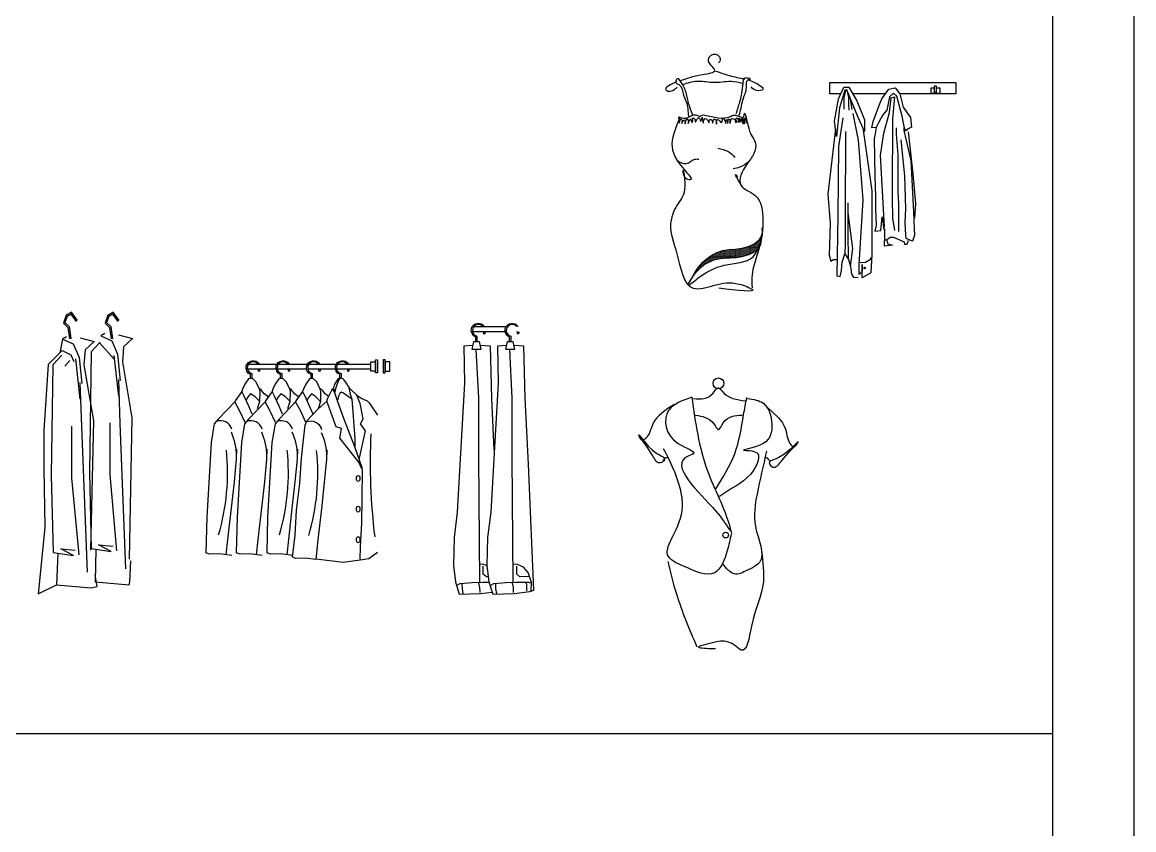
# Model space of a CAD drawing. Header units: inches. Extents: x 8.4 to 50.9, y 14.4 to 39.2.
# Drawn here: x 24.753 to 29.372, y 17.814 to 21.17 of the extents above; entities that cross this region are included whole.
import ezdxf

# ---------------------------------------------------------------- set-up
doc = ezdxf.new("R2010")
doc.units = ezdxf.units.IN
doc.header["$MEASUREMENT"] = 0
for name, color, linetype in [('02', 2, 'Continuous'), ('1', 1, 'Continuous'), ('8', 8, 'Continuous'), ('kadrbm', 4, 'Continuous')]:
    doc.layers.add(name, color=color, linetype=linetype)

# ---------------------------------------------------------------- blocks, each defined once
blk = doc.blocks.new('kadrbm')
at = {"layer": 'kadrbm', "color": 4}
blk.add_lwpolyline([(0, 0), (0, 24.7972), (21, 24.7972), (21, 0), (0, 0)], close=True, dxfattribs=at)
blk.add_lwpolyline([(20.6631, 0.3257), (20.6631, 24.4603), (0.3369, 24.4603), (0.3369, 0.3257), (20.6631, 0.3257)], dxfattribs=at)

msp = doc.modelspace()

# ---------------------------------------------------------------- hatches: boundary and pattern name
at = {"layer": '8'}
h = msp.add_hatch(dxfattribs=at)
h.set_pattern_fill('DOTS', color=256, scale=0.06435, style=0)
h.set_pattern_definition([(0, (-98.7940494, 109.3496776), (0.0020109375, 0.004021875), [0, -0.004021875])])
edge = h.paths.add_edge_path()
edge.add_spline(control_points=[(27.5278, 20.0934), (27.5399, 20.1133), (27.5675, 20.155), (27.6502, 20.1979), (27.7308, 20.1841), (27.8026, 20.2162), (27.8159, 20.2344)], knot_values=[6.436761, 6.436761, 6.436761, 6.436761, 38.68402, 76.014627, 126.764041, 159.359909, 159.359909, 159.359909, 159.359909], degree=3, periodic=0)
edge.add_spline(control_points=[(27.8159, 20.2344), (27.8186, 20.2442), (27.8211, 20.254), (27.8231, 20.2638)], knot_values=[411.658395, 411.658395, 411.658395, 411.658395, 425.796232, 425.796232, 425.796232, 425.796232], degree=3, periodic=0)
edge.add_spline(control_points=[(27.8231, 20.2638), (27.8246, 20.271), (27.8262, 20.2795), (27.8274, 20.2881), (27.8276, 20.2896)], knot_values=[399.346451, 399.346451, 399.346451, 399.346451, 409.582957, 411.658395, 411.658395, 411.658395, 411.658395], degree=3, periodic=0)
edge.add_spline(control_points=[(27.8276, 20.2896), (27.8212, 20.2551), (27.7449, 20.2226), (27.6516, 20.2282), (27.5714, 20.1731), (27.5404, 20.1175), (27.5278, 20.0934)], knot_values=[5.256468, 5.256468, 5.256468, 5.256468, 56.752975, 89.97816, 141.108605, 179.086745, 179.086745, 179.086745, 179.086745], degree=3, periodic=0)
h = msp.add_hatch(dxfattribs=at)
h.set_pattern_fill('DOTS', color=256, scale=2.145, style=0)
h.set_pattern_definition([(0, (-98.79405, 109.34968), (0.06703125, 0.1340625), [0, -0.1340625])])
edge = h.paths.add_edge_path()
edge.add_spline(control_points=[(27.8276, 20.2896), (27.8212, 20.2551), (27.7449, 20.2226), (27.6516, 20.2282), (27.5714, 20.1731), (27.5404, 20.1175), (27.5278, 20.0934)], knot_values=[5.256468, 5.256468, 5.256468, 5.256468, 56.752975, 89.97816, 141.108605, 179.086745, 179.086745, 179.086745, 179.086745], degree=3, periodic=0)
edge.add_spline(control_points=[(27.5278, 20.0934), (27.5399, 20.1133), (27.5675, 20.155), (27.6502, 20.1979), (27.7308, 20.1841), (27.8026, 20.2162), (27.8159, 20.2344)], knot_values=[6.436761, 6.436761, 6.436761, 6.436761, 38.68402, 76.014627, 126.764041, 159.359909, 159.359909, 159.359909, 159.359909], degree=3, periodic=0)
edge.add_spline(control_points=[(27.8159, 20.2344), (27.8186, 20.2442), (27.8211, 20.254), (27.8231, 20.2638)], knot_values=[411.658395, 411.658395, 411.658395, 411.658395, 425.796232, 425.796232, 425.796232, 425.796232], degree=3, periodic=0)
edge.add_spline(control_points=[(27.8231, 20.2638), (27.8246, 20.271), (27.8262, 20.2795), (27.8274, 20.2881), (27.8276, 20.2896)], knot_values=[399.346451, 399.346451, 399.346451, 399.346451, 409.582957, 411.658395, 411.658395, 411.658395, 411.658395], degree=3, periodic=0)

# ---------------------------------------------------------------- linework, layer by layer
at = {"layer": '02'}
for p, q in [((28.1446, 20.8517), (28.1674, 20.9)), ((28.171, 20.8874), (28.1486, 20.8134)), ((28.1674, 20.9), (28.1873, 20.9)), ((28.1753, 20.8883), (28.1676, 20.8555)), ((28.1796, 20.8891), (28.171, 20.8874)), ((28.1796, 20.8891), (28.1859, 20.8563)), ((28.2242, 20.7807), (28.1796, 20.8891)), ((28.1873, 20.9), (28.2214, 20.8432)), ((28.3246, 20.852), (28.3541, 20.8913)), ((28.3541, 20.8913), (28.3796, 20.8972)), ((28.3796, 20.8972), (28.3993, 20.8726)), ((28.3796, 20.8972), (28.3796, 20.8972)), ((28.1276, 20.758), (28.1446, 20.8517)), ((28.1676, 20.8555), (28.1668, 20.8078)), ((28.1859, 20.8563), (28.1859, 20.8298)), ((28.1919, 20.8592), (28.1999, 20.8071)), ((28.2214, 20.8432), (28.2527, 20.7636)), ((28.3148, 20.8284), (28.3246, 20.852)), ((28.3561, 20.8599), (28.3462, 20.8049)), ((28.3737, 20.8756), (28.3561, 20.8599)), ((28.3561, 20.795), (28.3639, 20.8559)), ((28.3639, 20.8559), (28.3777, 20.8599)), ((28.3777, 20.8599), (28.3698, 20.7675)), ((28.3875, 20.8618), (28.3737, 20.8756)), ((28.4091, 20.7793), (28.3875, 20.8618)), ((28.3993, 20.8726), (28.4131, 20.8166)), ((28.1486, 20.8134), (28.1365, 20.6946)), ((28.1859, 20.8298), (28.1874, 20.8042)), ((28.2278, 20.6791), (28.2054, 20.791)), ((28.2892, 20.7577), (28.3148, 20.8284)), ((28.3462, 20.8049), (28.3285, 20.7852)), ((28.3325, 20.7086), (28.3561, 20.795)), ((28.4131, 20.8166), (28.4445, 20.7734)), ((28.1365, 20.6946), (28.1276, 20.758)), ((28.1624, 20.772), (28.1451, 20.6533)), ((28.2527, 20.7153), (28.2242, 20.7807)), ((28.2527, 20.7636), (28.2527, 20.7153)), ((28.2833, 20.7302), (28.2892, 20.7577)), ((28.3128, 20.7538), (28.301, 20.7322)), ((28.3285, 20.7852), (28.3128, 20.7538)), ((28.3698, 20.7675), (28.3678, 20.4709)), ((28.417, 20.7361), (28.4091, 20.7793)), ((28.4445, 20.7734), (28.4484, 20.7341)), ((28.132, 20.7263), (28.1003, 20.4553)), ((28.1744, 20.7152), (28.1727, 20.3554)), ((28.2456, 20.7315), (28.2829, 20.4691)), ((28.301, 20.7322), (28.2833, 20.7302)), ((28.2951, 20.6988), (28.2931, 20.687)), ((28.301, 20.7322), (28.2951, 20.6988)), ((28.3187, 20.6163), (28.3325, 20.7086)), ((28.3855, 20.7027), (28.3855, 20.7302)), ((28.3934, 20.6202), (28.3855, 20.7027)), ((28.4229, 20.7165), (28.417, 20.7361)), ((28.417, 20.7204), (28.417, 20.7322)), ((28.4465, 20.5947), (28.417, 20.7204)), ((28.4347, 20.7263), (28.4229, 20.7165)), ((28.4484, 20.7341), (28.4347, 20.7263)), ((28.4347, 20.7145), (28.4543, 20.5397)), ((28.1451, 20.6533), (28.1417, 20.3675)), ((28.2468, 20.4312), (28.2278, 20.6791)), ((28.2931, 20.687), (28.2951, 20.5299)), ((28.4032, 20.6811), (28.419, 20.5318)), ((28.3364, 20.3197), (28.3187, 20.6163)), ((28.3934, 20.5279), (28.3934, 20.6202)), ((28.4583, 20.3825), (28.4465, 20.5947)), ((28.2951, 20.5299), (28.299, 20.4454)), ((28.3934, 20.469), (28.3934, 20.5279)), ((28.419, 20.5318), (28.4229, 20.3943)), ((28.4543, 20.5397), (28.4642, 20.4159)), ((28.2829, 20.4691), (28.2829, 20.2039)), ((28.3678, 20.4709), (28.3678, 20.4356)), ((28.3954, 20.414), (28.3934, 20.469)), ((28.1003, 20.4553), (28.1107, 20.3331)), ((28.1847, 20.3778), (28.1847, 20.4191)), ((28.1847, 20.2952), (28.1847, 20.4191)), ((28.2313, 20.1609), (28.2468, 20.4312)), ((28.299, 20.4454), (28.299, 20.3923)), ((28.3678, 20.4356), (28.3698, 20.355)), ((28.4642, 20.4159), (28.4602, 20.355)), ((28.2037, 20.2298), (28.1847, 20.3778)), ((28.299, 20.3923), (28.301, 20.3256)), ((28.3954, 20.3), (28.3954, 20.414)), ((28.4229, 20.3943), (28.4209, 20.3373)), ((28.4602, 20.3098), (28.4583, 20.3825)), ((28.1107, 20.3331), (28.1055, 20.2022)), ((28.1417, 20.3675), (28.1382, 20.1161)), ((28.1727, 20.3554), (28.1727, 20.247)), ((28.301, 20.3256), (28.2951, 20.302)), ((28.3207, 20.3039), (28.3266, 20.3609)), ((28.3266, 20.3609), (28.3325, 20.3079)), ((28.3698, 20.355), (28.3777, 20.3039)), ((28.4209, 20.3373), (28.4229, 20.2843)), ((28.1865, 20.1833), (28.1847, 20.2952)), ((28.2951, 20.302), (28.3207, 20.3039)), ((28.3325, 20.3079), (28.3364, 20.3197)), ((28.3364, 20.3118), (28.3364, 20.2627)), ((28.4229, 20.2843), (28.4248, 20.2725)), ((28.4543, 20.2607), (28.4622, 20.2863)), ((28.4622, 20.2863), (28.4602, 20.3098)), ((28.1727, 20.247), (28.171, 20.2074)), ((28.3364, 20.2627), (28.3521, 20.2706)), ((28.3364, 20.2391), (28.3364, 20.2627)), ((28.3698, 20.2431), (28.3364, 20.2391)), ((28.3443, 20.2666), (28.3502, 20.2489)), ((28.3502, 20.2489), (28.3698, 20.2431)), ((28.3521, 20.2706), (28.36, 20.2764)), ((28.36, 20.2764), (28.3737, 20.2764)), ((28.3737, 20.2764), (28.417, 20.2568)), ((28.417, 20.2568), (28.419, 20.247)), ((28.419, 20.247), (28.4288, 20.247)), ((28.4248, 20.2725), (28.4465, 20.2627)), ((28.4288, 20.247), (28.4347, 20.2568)), ((28.4347, 20.2568), (28.4347, 20.2627)), ((28.4465, 20.2627), (28.4543, 20.2607)), ((28.1055, 20.2022), (28.1124, 20.1764)), ((28.1606, 20.173), (28.171, 20.2074)), ((28.171, 20.2074), (28.1865, 20.1833)), ((28.1951, 20.154), (28.2037, 20.2298)), ((28.257, 20.1724), (28.2776, 20.1857)), ((28.2776, 20.1857), (28.2824, 20.192)), ((28.2829, 20.2039), (28.2795, 20.1282)), ((28.1124, 20.1764), (28.1245, 20.1833)), ((28.1245, 20.1833), (28.1392, 20.1831)), ((28.1392, 20.1831), (28.139, 20.173)), ((28.1572, 20.1385), (28.1606, 20.173)), ((28.1865, 20.1833), (28.1951, 20.154)), ((28.1951, 20.154), (28.1985, 20.123)), ((28.2313, 20.1213), (28.2313, 20.1609)), ((28.2353, 20.1709), (28.257, 20.1724)), ((28.2433, 20.1626), (28.2433, 20.1351)), ((28.2433, 20.1075), (28.2433, 20.1626)), ((28.1382, 20.1161), (28.152, 20.1127)), ((28.152, 20.1127), (28.1572, 20.1385)), ((28.1985, 20.123), (28.2071, 20.111)), ((28.2071, 20.111), (28.2261, 20.1093)), ((28.2433, 20.1351), (28.2313, 20.1213)), ((28.2795, 20.1282), (28.2433, 20.1075)), ((24.9572, 19.9649), (24.9354, 19.952)), ((24.9558, 19.9568), (24.9396, 19.9473)), ((24.9777, 19.9255), (24.9558, 19.9568)), ((24.9819, 19.9296), (24.9572, 19.9649)), ((25.1305, 19.9649), (25.1086, 19.952)), ((25.129, 19.9568), (25.1129, 19.9473)), ((25.1509, 19.9255), (25.129, 19.9568)), ((25.1552, 19.9296), (25.1305, 19.9649)), ((24.9354, 19.952), (24.9237, 19.9194)), ((24.9237, 19.9194), (24.9426, 19.9015)), ((24.9396, 19.9473), (24.9304, 19.9214)), ((24.9304, 19.9214), (24.9477, 19.905)), ((25.1086, 19.952), (25.097, 19.9194)), ((25.097, 19.9194), (25.1159, 19.9015)), ((25.1129, 19.9473), (25.1036, 19.9214)), ((25.1036, 19.9214), (25.1209, 19.905)), ((24.9362, 19.8628), (24.92, 19.8533)), ((24.9426, 19.9015), (24.9492, 19.8536)), ((24.9477, 19.905), (24.9546, 19.8546)), ((25.0957, 19.876), (25.0796, 19.8664)), ((25.0796, 19.8664), (25.1246, 19.846)), ((25.1159, 19.9015), (25.1224, 19.8536)), ((25.1209, 19.905), (25.1279, 19.8546)), ((25.1531, 19.8711), (25.211, 19.8555)), ((24.92, 19.8533), (24.9088, 19.7964)), ((24.92, 19.8533), (24.965, 19.8329)), ((24.965, 19.8329), (24.9892, 19.777)), ((24.9935, 19.8579), (25.0514, 19.8424)), ((25.0514, 19.8424), (25.0146, 19.8082)), ((25.0767, 19.84), (25.0399, 19.7996)), ((25.0745, 19.8376), (25.1355, 19.7695)), ((25.1246, 19.846), (25.1488, 19.7902)), ((25.1741, 19.8214), (25.1689, 19.7592)), ((25.211, 19.8555), (25.1741, 19.8214)), ((24.9181, 19.8058), (24.86, 19.7472)), ((24.9172, 19.7867), (24.8803, 19.7463)), ((24.9181, 19.8058), (24.9546, 19.7878)), ((24.9546, 19.7878), (24.9666, 19.7593)), ((24.9742, 19.7716), (24.9927, 19.6027)), ((24.9892, 19.777), (25.0008, 19.6681)), ((25.0146, 19.8082), (25.0093, 19.7461)), ((25.0399, 19.7996), (25.032, 19.2992)), ((25.1338, 19.7847), (25.1523, 19.6158)), ((25.1488, 19.7902), (25.1603, 19.6812)), ((24.86, 19.7472), (24.843, 19.4745)), ((24.8803, 19.7463), (24.8724, 19.2861)), ((24.9506, 19.7641), (24.9305, 19.7404)), ((25.0093, 19.7461), (25.0488, 19.513)), ((25.1689, 19.7592), (25.2083, 19.5261)), ((25.1523, 19.6853), (25.158, 19.5028)), ((24.9927, 19.6722), (24.9985, 19.4897)), ((25.0488, 19.513), (25.037, 18.976)), ((25.1189, 19.2899), (25.1189, 19.5044)), ((25.158, 19.5028), (25.1818, 18.8977)), ((25.2083, 19.5261), (25.1976, 18.9381)), ((24.843, 19.4745), (24.843, 19.3155)), ((24.9593, 19.2768), (24.9593, 19.4912)), ((24.9985, 19.4897), (25.0222, 18.8846)), ((24.843, 19.3155), (24.8461, 19.0703)), ((24.8724, 19.2861), (24.8811, 18.9662)), ((24.989, 18.9569), (24.9593, 19.2768)), ((25.032, 19.2992), (25.0387, 18.9829)), ((25.1466, 18.9736), (25.1189, 19.2899)), ((24.8461, 19.0703), (24.8188, 18.7938)), ((25.1229, 18.9705), (25.0703, 18.9984)), ((25.0703, 18.9984), (25.1308, 18.9922)), ((24.8811, 18.9662), (24.9653, 18.9537)), ((24.9009, 18.9633), (24.8959, 18.8317)), ((24.9127, 18.9817), (24.9732, 18.9755)), ((24.9653, 18.9537), (24.9127, 18.9817)), ((25.0387, 18.9829), (25.1229, 18.9705)), ((25.0584, 18.98), (25.0555, 18.8449)), ((25.2003, 18.8442), (25.2045, 18.9313)), ((25.0643, 18.8255), (25.0565, 18.8753)), ((24.8188, 18.7938), (24.8959, 18.8317)), ((24.8959, 18.8317), (25.038, 18.8193)), ((25.038, 18.8193), (25.0643, 18.8255)), ((25.0555, 18.8449), (25.1976, 18.8325)), ((25.1976, 18.8325), (25.2003, 18.8442))]:
    msp.add_line(p, q, dxfattribs=at)
for points in [[(28.1545, 20.8726), (28.109, 20.8726), (28.109, 20.9193), (28.6319, 20.9193), (28.6319, 20.8726), (28.3993, 20.8726)], [(28.5511, 20.897), (28.5663, 20.897), (28.5663, 20.8735), (28.5295, 20.8735), (28.5295, 20.897), (28.5434, 20.897)], [(28.3401, 20.8726), (28.2037, 20.8726)], [(26.6243, 19.8847), (26.7595, 19.8847)], [(26.6294, 19.9047), (26.7635, 19.9047)], [(26.6259, 19.8259), (26.5878, 19.8239), (26.5905, 19.6701), (26.5716, 19.3302), (26.5608, 19.1332), (26.5473, 19.028), (26.5446, 18.912), (26.5527, 18.8445), (26.5689, 18.7933)], [(26.7145, 19.3923), (26.7039, 19.6081), (26.6985, 19.8239), (26.6548, 19.8259)], [(26.7662, 19.826), (26.7272, 19.8239), (26.7299, 19.6701), (26.711, 19.3302), (26.7002, 19.1332), (26.6867, 19.028), (26.684, 18.912), (26.6921, 18.8445), (26.7083, 18.7933)], [(26.7083, 18.7933), (26.7974, 18.796), (26.8622, 18.8041), (26.8784, 18.8095), (26.8649, 19.1359), (26.8568, 19.3329), (26.8433, 19.6081), (26.8379, 19.8239), (26.7951, 19.8259)], [(26.654, 18.8429), (26.6499, 19.3625), (26.6499, 19.6081), (26.6398, 19.8098)], [(26.7934, 18.8429), (26.7893, 19.3625), (26.7893, 19.6081), (26.7792, 19.8098)], [(25.6882, 19.7293), (25.8075, 19.7293)], [(25.6932, 19.7493), (25.8115, 19.7493)], [(25.8126, 19.7293), (25.9346, 19.7293)], [(25.8176, 19.7493), (25.9386, 19.7493)], [(25.9397, 19.7293), (26.0541, 19.7293)], [(25.9447, 19.7493), (26.0581, 19.7493)], [(26.0592, 19.7293), (26.2011, 19.7293)], [(26.0642, 19.7493), (26.2011, 19.7493)], [(25.7373, 19.6481), (25.7315, 19.66), (25.7239, 19.6759), (25.7105, 19.6873), (25.7028, 19.6893), (25.6933, 19.6873), (25.678, 19.6663), (25.6684, 19.6447), (25.6652, 19.6351)], [(25.8633, 19.6481), (25.8576, 19.66), (25.8499, 19.6759), (25.8365, 19.6873), (25.8289, 19.6893), (25.8193, 19.6873), (25.804, 19.6663), (25.7945, 19.6447), (25.7913, 19.6351)], [(25.99, 19.6481), (25.9842, 19.66), (25.9766, 19.6759), (25.9632, 19.6873), (25.9555, 19.6893), (25.946, 19.6873), (25.9307, 19.6663), (25.9211, 19.6447), (25.9179, 19.6351)], [(26.0736, 19.6917), (26.0635, 19.6851), (26.0547, 19.6714), (26.0497, 19.6609), (26.0448, 19.6456)], [(26.109, 19.6563), (26.1018, 19.6665), (26.0959, 19.6756), (26.0874, 19.6858), (26.0782, 19.691), (26.0736, 19.6917), (26.0684, 19.6835), (26.0602, 19.6632), (26.0547, 19.6469), (26.0514, 19.6328), (26.0511, 19.6308)], [(25.7085, 19.5413), (25.6943, 19.5742), (25.6752, 19.6153), (25.6651, 19.6353), (25.6377, 19.597), (25.6377, 19.5934), (25.5674, 19.5204), (25.551, 19.5012), (25.5377, 19.4232), (25.5194, 19.1132), (25.5161, 18.965)], [(25.8345, 19.5413), (25.8204, 19.5742), (25.8012, 19.6153), (25.7912, 19.6353), (25.7638, 19.597), (25.7638, 19.5934), (25.6934, 19.5204), (25.677, 19.5012), (25.6637, 19.4232), (25.6455, 19.1132), (25.6422, 18.965)], [(25.7734, 19.6148), (25.7583, 19.6262), (25.7464, 19.6426), (25.7373, 19.6481), (25.74, 19.6344), (25.7391, 19.5934), (25.7296, 19.563)], [(25.9612, 19.5413), (25.947, 19.5742), (25.9279, 19.6153), (25.9178, 19.6353), (25.8904, 19.597), (25.8904, 19.5934), (25.8201, 19.5204), (25.8037, 19.5012), (25.7904, 19.4232), (25.7721, 19.1132), (25.7688, 18.965)], [(25.8995, 19.6148), (25.8843, 19.6262), (25.8724, 19.6426), (25.8633, 19.6481), (25.866, 19.6344), (25.8651, 19.5934), (25.8556, 19.563)], [(25.8763, 18.9466), (25.8872, 19.0382), (25.8923, 19.1419), (25.9059, 19.2523), (25.9127, 19.3577), (25.9212, 19.4341), (25.928, 19.4953), (25.9348, 19.514), (25.9808, 19.5616), (26.0182, 19.5956), (26.0211, 19.6051), (26.0298, 19.6218), (26.0396, 19.6409), (26.0437, 19.6473), (26.0523, 19.6409), (26.0535, 19.6404)], [(26.0261, 19.6148), (26.011, 19.6262), (25.9991, 19.6426), (25.99, 19.6481), (25.9927, 19.6344), (25.9918, 19.5934), (25.9823, 19.563)], [(26.0425, 19.6456), (26.05, 19.6311), (26.0633, 19.5941), (26.0883, 19.5246), (26.1334, 19.4071), (26.1635, 19.3196), (26.1656, 19.3048), (26.1629, 19.0881), (26.1576, 18.9906), (26.1559, 18.938)], [(26.1208, 19.605), (26.108, 19.6135), (26.0884, 19.6279), (26.0799, 19.6331), (26.0733, 19.6269), (26.0677, 19.6158), (26.0641, 19.6037), (26.0628, 19.5994)], [(26.1532, 19.3523), (26.1793, 19.4721), (26.1584, 19.5011), (26.1689, 19.522), (26.1577, 19.586), (26.1435, 19.6194), (26.1182, 19.644), (26.1071, 19.6567)], [(26.109, 19.6563), (26.1152, 19.6247), (26.1227, 19.6031), (26.1346, 19.4394), (26.1346, 19.4066)], [(25.6793, 19.5062), (25.6563, 19.5564), (25.6362, 19.5928)], [(25.7398, 19.5931), (25.7188, 19.6141), (25.7016, 19.6249), (25.6882, 19.609), (25.6835, 19.5974)], [(25.8054, 19.5062), (25.7824, 19.5564), (25.7623, 19.5928)], [(25.8659, 19.5931), (25.8448, 19.6141), (25.8276, 19.6249), (25.8142, 19.609), (25.8096, 19.5974)], [(25.932, 19.5062), (25.909, 19.5564), (25.8889, 19.5928)], [(25.9925, 19.5931), (25.9715, 19.6141), (25.9543, 19.6249), (25.9409, 19.609), (25.9362, 19.5974)], [(26.1645, 19.3133), (26.1514, 19.3421), (26.0724, 19.4407), (26.079, 19.4818), (26.0568, 19.4884), (26.0189, 19.5953)], [(26.1428, 19.6194), (26.1637, 19.6068), (26.1867, 19.5971), (26.1949, 19.5882)], [(26.1949, 19.5882), (26.2285, 19.5372)], [(25.6008, 18.9567), (25.6078, 19.0205), (25.6238, 19.1627), (25.6345, 19.2605), (25.6434, 19.3547), (25.6451, 19.3956)], [(25.7269, 18.9567), (25.7338, 19.0205), (25.7498, 19.1627), (25.7605, 19.2605), (25.7694, 19.3547), (25.7712, 19.3956)], [(25.8535, 18.9567), (25.8605, 19.0205), (25.8765, 19.1627), (25.8872, 19.2605), (25.8961, 19.3547), (25.8978, 19.3956)], [(25.9739, 18.9365), (25.9828, 19.0183), (25.9988, 19.1605), (26.0094, 19.2582), (26.0183, 19.3524), (26.0201, 19.3933)], [(25.6245, 18.9535), (25.573, 18.9605), (25.5329, 18.9587), (25.5161, 18.965)], [(25.7505, 18.9535), (25.6991, 18.9605), (25.659, 18.9587), (25.6422, 18.965)], [(25.8772, 18.9535), (25.8257, 18.9605), (25.7856, 18.9587), (25.7688, 18.965)], [(25.9712, 18.9374), (25.9311, 18.9429), (25.891, 18.9411), (25.8763, 18.9466)], [(25.9748, 18.9393), (26.086, 18.9265), (26.1571, 18.9356), (26.1935, 18.9411), (26.2285, 18.9673)], [(26.6842, 18.9103), (26.6714, 18.9163), (26.6534, 18.9174)], [(26.6897, 18.865), (26.6817, 18.8648), (26.6682, 18.8757), (26.6688, 18.9098)], [(26.8682, 18.8088), (26.8694, 18.8422), (26.8553, 18.8834), (26.8359, 18.9047), (26.8108, 18.9163), (26.7928, 18.9174)], [(26.8591, 18.8661), (26.8211, 18.8648), (26.8076, 18.8757), (26.8082, 18.9098)], [(26.558, 18.8287), (26.5728, 18.8377), (26.623, 18.841), (26.6649, 18.8435), (26.692, 18.8429), (26.6926, 18.8429)], [(26.5689, 18.7933), (26.658, 18.796), (26.7056, 18.8019)], [(26.5798, 18.8349), (26.5804, 18.815), (26.5836, 18.7956)], [(26.6553, 18.8004), (26.6548, 18.8209), (26.6504, 18.8392)], [(26.6974, 18.8287), (26.7122, 18.8377), (26.7625, 18.841), (26.8044, 18.8435), (26.8314, 18.8429), (26.8456, 18.8435), (26.8566, 18.8429), (26.863, 18.8397)], [(26.7193, 18.8349), (26.7198, 18.815), (26.7231, 18.7956)], [(26.7947, 18.8004), (26.7942, 18.8209), (26.7899, 18.8392)], [(26.8492, 18.8074), (26.8502, 18.8273), (26.8486, 18.8413)]]:
    msp.add_lwpolyline(points, dxfattribs=at)
for points in [[(28.5434, 20.9047), (28.5511, 20.9047), (28.5511, 20.8782), (28.5434, 20.8782)], [(26.6403, 19.8432), (26.6511, 19.8431), (26.6583, 19.8098), (26.6403, 19.8098), (26.6226, 19.8098), (26.6295, 19.8431)], [(26.7806, 19.8432), (26.7913, 19.8431), (26.7986, 19.8098), (26.7806, 19.8098), (26.7629, 19.8098), (26.7698, 19.8431)], [(26.2011, 19.7198), (26.2011, 19.7587), (26.2205, 19.7587), (26.2205, 19.7198)], [(26.2205, 19.7123), (26.2205, 19.7663), (26.2285, 19.7663), (26.2285, 19.7123)], [(26.2605, 19.7123), (26.2605, 19.7663), (26.2525, 19.7663), (26.2525, 19.7123)], [(26.28, 19.7198), (26.28, 19.7587), (26.2605, 19.7587), (26.2605, 19.7198)]]:
    msp.add_lwpolyline(points, close=True, dxfattribs=at)
for points in [[(26.6376, 19.8432), (26.6376, 19.8613, -0.375799), (26.6198, 19.8967, -0.662316), (26.6734, 19.9047)], [(26.6673, 19.9047, 0.616313), (26.6247, 19.8954, 0.413702), (26.6426, 19.8649), (26.6426, 19.8433)], [(26.7779, 19.8432), (26.7779, 19.8613, -0.375799), (26.7601, 19.8967, -0.662316), (26.8137, 19.9047)], [(26.8076, 19.9047, 0.616313), (26.765, 19.8954, 0.413702), (26.7829, 19.8649), (26.7829, 19.8433)], [(26.6751, 19.8847, -0.068798), (26.6755, 19.8766, -1.055238), (26.6705, 19.877, 0.07858), (26.6699, 19.8847, 0.07858)], [(26.8153, 19.8847, -0.068798), (26.8157, 19.8766, -1.055238), (26.8108, 19.877, 0.07858), (26.8102, 19.8847, 0.07858)], [(25.7015, 19.6883), (25.7015, 19.7059, -0.375799), (25.6838, 19.7413, -0.662316), (25.7374, 19.7493)], [(25.7313, 19.7493, 0.616313), (25.6886, 19.7401, 0.413702), (25.7065, 19.7095), (25.7065, 19.6883)], [(25.739, 19.7293, -0.068798), (25.7394, 19.7212, -1.055238), (25.7344, 19.7217, 0.07858), (25.7339, 19.7293)], [(25.8259, 19.6883), (25.8259, 19.7059, -0.375799), (25.8082, 19.7413, -0.662316), (25.8617, 19.7493)], [(25.8556, 19.7493, 0.616313), (25.813, 19.7401, 0.413702), (25.8309, 19.7095), (25.8309, 19.6883)], [(25.8634, 19.7293, -0.068798), (25.8638, 19.7212, -1.055238), (25.8588, 19.7217, 0.07858), (25.8583, 19.7293)], [(25.953, 19.6886), (25.953, 19.7059, -0.375799), (25.9352, 19.7413, -0.662316), (25.9888, 19.7493)], [(25.9827, 19.7493, 0.616313), (25.9401, 19.7401, 0.413702), (25.958, 19.7095), (25.958, 19.689)], [(25.9905, 19.7293, -0.068798), (25.9909, 19.7212, -1.055238), (25.9859, 19.7217, 0.07858), (25.9853, 19.7293)], [(26.0725, 19.6909), (26.0725, 19.7059, -0.375799), (26.0547, 19.7413, -0.662316), (26.1083, 19.7493)], [(26.1022, 19.7493, 0.616313), (26.0595, 19.7401, 0.413702), (26.0775, 19.7095), (26.0775, 19.6914)], [(26.1099, 19.7293, -0.068798), (26.1103, 19.7212, -1.055238), (26.1053, 19.7217, 0.07858), (26.1048, 19.7293)]]:
    msp.add_lwpolyline(points, format="xyb", dxfattribs=at)
for centre, radius in [((28.2535, 20.1483), 0.00295), ((27.6459, 19.6689), 0.0225), ((27.6759, 19.0387), 0.0118)]:
    msp.add_circle(centre, radius, dxfattribs=at)
for centre, radius, start, end in [((25.5766, 19.4656), 0.0484, 15.7523, 111.1565), ((25.7027, 19.4656), 0.0484, 15.7523, 111.1565), ((25.8293, 19.4656), 0.0484, 15.7523, 111.1565), ((25.9516, 19.4634), 0.0484, 15.7523, 111.1565), ((25.4103, 19.3671), 0.2334, 359.9116, 24.988), ((25.5363, 19.3671), 0.2334, 359.9116, 24.988), ((25.663, 19.3671), 0.2334, 359.9116, 24.988), ((25.7852, 19.3648), 0.2334, 359.9116, 24.988), ((28.7097, 19.3404), 2.5111, 177.2767, 187.0811), ((24.6964, 19.2972), 0.9097, 343.5409, 5.9886), ((24.9491, 19.2972), 0.9097, 343.5409, 5.9886), ((25.0714, 19.295), 0.9097, 343.5409, 5.9886)]:
    msp.add_arc(centre, radius, start, end, dxfattribs=at)
for centre in [(26.1489, 19.274), (26.1489, 19.1466), (26.1489, 19.0192)]:
    msp.add_ellipse(centre, major_axis=(0, 0.0124), ratio=0.580645, dxfattribs=at)
for points in [[(27.4877, 20.9264), (27.5794, 20.9526), (27.6304, 20.9701), (27.6097, 20.9981), (27.6042, 21.0152), (27.6356, 21.0376), (27.6531, 21.0103), (27.6454, 21.0004)], [(27.4825, 20.9323), (27.4752, 20.9341), (27.4697, 20.9287), (27.4716, 20.9159), (27.4843, 20.9086), (27.5008, 20.8667), (27.5117, 20.8393), (27.5208, 20.7792)], [(27.5391, 20.7828), (27.5281, 20.812), (27.5172, 20.8521), (27.5026, 20.9013), (27.4807, 20.9341)], [(27.4989, 20.9114), (27.5571, 20.9249), (27.6181, 20.9207), (27.6614, 20.9221), (27.6983, 20.9249), (27.7465, 20.9164)], [(27.634, 20.967), (27.6915, 20.9483), (27.7541, 20.9337)], [(27.7198, 20.7901), (27.7344, 20.8375), (27.7471, 20.905), (27.7599, 20.9396), (27.7654, 20.9378), (27.7745, 20.9378), (27.7764, 20.9305)], [(27.7307, 20.7773), (27.738, 20.8047), (27.7453, 20.8393), (27.7544, 20.8667), (27.7617, 20.8904), (27.7672, 20.9287), (27.7745, 20.9341)], [(27.7709, 20.9297), (27.8021, 20.9161), (27.831, 20.8902), (27.804, 20.8859), (27.7813, 20.9008)], [(27.4659, 20.9192), (27.4454, 20.9092), (27.4271, 20.8902), (27.4401, 20.8826), (27.4613, 20.8895), (27.4741, 20.8994)], [(27.4843, 20.7682), (27.4807, 20.7755), (27.4937, 20.7725), (27.5162, 20.7725), (27.5387, 20.7838), (27.5555, 20.7838), (27.5667, 20.7781), (27.578, 20.7838), (27.5892, 20.7838), (27.6959, 20.7781), (27.7128, 20.7838), (27.7521, 20.7781), (27.7535, 20.7901), (27.7664, 20.7515), (27.7821, 20.7016), (27.7992, 20.6702), (27.7935, 20.6246), (27.7637, 20.5801), (27.7391, 20.4923), (27.7988, 20.4502), (27.8305, 20.3484), (27.827, 20.2852), (27.8059, 20.201), (27.7858, 20.1216), (27.7858, 20.0655)], [(27.4865, 20.7744), (27.4565, 20.6916), (27.4881, 20.5761), (27.5274, 20.5144), (27.5106, 20.52), (27.4993, 20.5537), (27.5049, 20.4751), (27.4733, 20.4087), (27.4473, 20.3308), (27.4733, 20.2074), (27.5415, 20.0646), (27.6285, 20.0767), (27.7321, 20.0816), (27.7858, 20.0599), (27.6477, 20.0641)], [(27.4845, 20.75), (27.4906, 20.7667), (27.495, 20.7596), (27.4933, 20.7491), (27.5012, 20.7614), (27.5047, 20.7631), (27.5073, 20.7473), (27.5117, 20.7631), (27.5179, 20.7675), (27.5205, 20.7482), (27.5293, 20.7684), (27.5355, 20.7535), (27.539, 20.7631), (27.539, 20.7728), (27.5487, 20.7649), (27.5496, 20.7552), (27.5557, 20.764), (27.5619, 20.7728), (27.5698, 20.7649), (27.5707, 20.7579), (27.5777, 20.7719), (27.5777, 20.7746), (27.583, 20.75), (27.5874, 20.7675), (27.59, 20.7702), (27.6076, 20.7517), (27.6076, 20.7631), (27.6147, 20.7658), (27.6208, 20.7552), (27.6217, 20.7508), (27.6288, 20.7667), (27.6332, 20.7649), (27.6376, 20.7456), (27.642, 20.7658), (27.6587, 20.7526), (27.6622, 20.764), (27.6622, 20.7719), (27.6754, 20.7544), (27.6754, 20.7482), (27.678, 20.7605), (27.6789, 20.7649), (27.6824, 20.7631), (27.6833, 20.7482), (27.6859, 20.7561), (27.6877, 20.7667), (27.6912, 20.7658), (27.693, 20.7544), (27.693, 20.75), (27.6983, 20.7649), (27.6983, 20.7675), (27.7203, 20.7579), (27.7194, 20.7517), (27.7194, 20.7711), (27.7291, 20.7605), (27.7291, 20.7535), (27.7308, 20.7684), (27.7308, 20.7711), (27.7343, 20.7614), (27.7352, 20.7552), (27.7379, 20.757), (27.7396, 20.7693), (27.7431, 20.7579), (27.7449, 20.7508), (27.7458, 20.7658), (27.7458, 20.7693), (27.7484, 20.7623), (27.7502, 20.7456), (27.7528, 20.7702), (27.7537, 20.7473), (27.7563, 20.7649), (27.7572, 20.7719), (27.7625, 20.7508)], [(27.4774, 20.5933), (27.5124, 20.5823), (27.5473, 20.6007), (27.5639, 20.6007)], [(27.643, 20.6466), (27.6871, 20.6319), (27.7147, 20.608)], [(27.7717, 20.5896), (27.735, 20.5676), (27.7074, 20.5602)], [(27.7423, 20.4904), (27.7239, 20.5216), (27.7166, 20.5363), (27.7258, 20.5272)], [(27.5226, 20.0835), (27.5718, 20.1621), (27.6643, 20.221), (27.7351, 20.2289), (27.8276, 20.2898), (27.8276, 20.3154)], [(27.5207, 20.0815), (27.5698, 20.1483), (27.6407, 20.1857), (27.7489, 20.1975), (27.8237, 20.2564), (27.8217, 20.2721)], [(27.5226, 20.0756), (27.5757, 20.1169), (27.6702, 20.1601), (27.7902, 20.1955), (27.8217, 20.2603)], [(27.5422, 19.6058), (27.6234, 19.6284), (27.6459, 19.6509), (27.6595, 19.6374), (27.7587, 19.5968)], [(27.5351, 19.6111), (27.4398, 19.5571), (27.4789, 19.4189), (27.5412, 19.3764), (27.52, 19.367), (27.6355, 19.1382), (27.6929, 19.0593)], [(27.5351, 19.6111), (27.6003, 19.3057), (27.6929, 19.0737), (27.7001, 19.045)], [(27.6346, 19.2314), (27.7135, 19.376), (27.7505, 19.5387), (27.7635, 19.61)], [(27.7672, 19.6055), (27.8325, 19.5864), (27.8675, 19.4999), (27.8314, 19.4189), (27.7505, 19.3911), (27.8063, 19.3799), (27.8035, 19.3298), (27.6836, 19.2212), (27.6501, 19.1989)], [(27.4626, 19.5816), (27.3734, 19.5006), (27.3409, 19.4381), (27.3302, 19.433), (27.3166, 19.4496), (27.3856, 19.3808), (27.4215, 19.3515), (27.4052, 19.3385), (27.3726, 19.3678), (27.3166, 19.4496)], [(27.8467, 19.5701), (27.9246, 19.4781), (27.9486, 19.4118), (27.9586, 19.4054), (27.9742, 19.4201), (27.8968, 19.3609), (27.8574, 19.3366), (27.8719, 19.3215), (27.908, 19.3463), (27.9742, 19.4201)], [(27.5511, 19.5368), (27.6262, 19.5013), (27.646, 19.4776), (27.6658, 19.5052), (27.7449, 19.5368)], [(27.6988, 19.0419), (27.6824, 18.9735), (27.6303, 18.8823), (27.503, 18.9084), (27.4345, 18.9572), (27.4541, 19.0289), (27.4965, 19.156), (27.4867, 19.2342), (27.4182, 19.3971)], [(27.4182, 19.3482), (27.428, 19.3613), (27.4345, 19.3613)], [(27.8455, 19.3873), (27.8064, 19.2081), (27.7999, 19.0745), (27.8162, 18.9246), (27.751, 18.8855), (27.7249, 18.8758), (27.6694, 18.9116), (27.6629, 18.9214)], [(27.858, 19.3484), (27.8471, 19.3593), (27.8384, 19.3593)], [(27.8254, 18.9712), (27.8325, 18.8437), (27.7829, 18.6596), (27.7404, 18.5605), (27.712, 18.5817), (27.5844, 18.5817), (27.5631, 18.5747), (27.6128, 18.5676), (27.634, 18.5676)], [(27.4355, 18.9287), (27.471, 18.7942), (27.5561, 18.5747)]]:
    msp.add_spline(points, degree=3, dxfattribs=at)
at = {"layer": '1'}
msp.add_line((8.7087, 18.2147), (29.0349, 18.2147), dxfattribs=at)

# ---------------------------------------------------------------- block references
at = {"layer": 'kadrbm'}
msp.add_blockref('kadrbm', (8.3718, 14.4249), dxfattribs=at)

doc.saveas('drawing.dxf')
